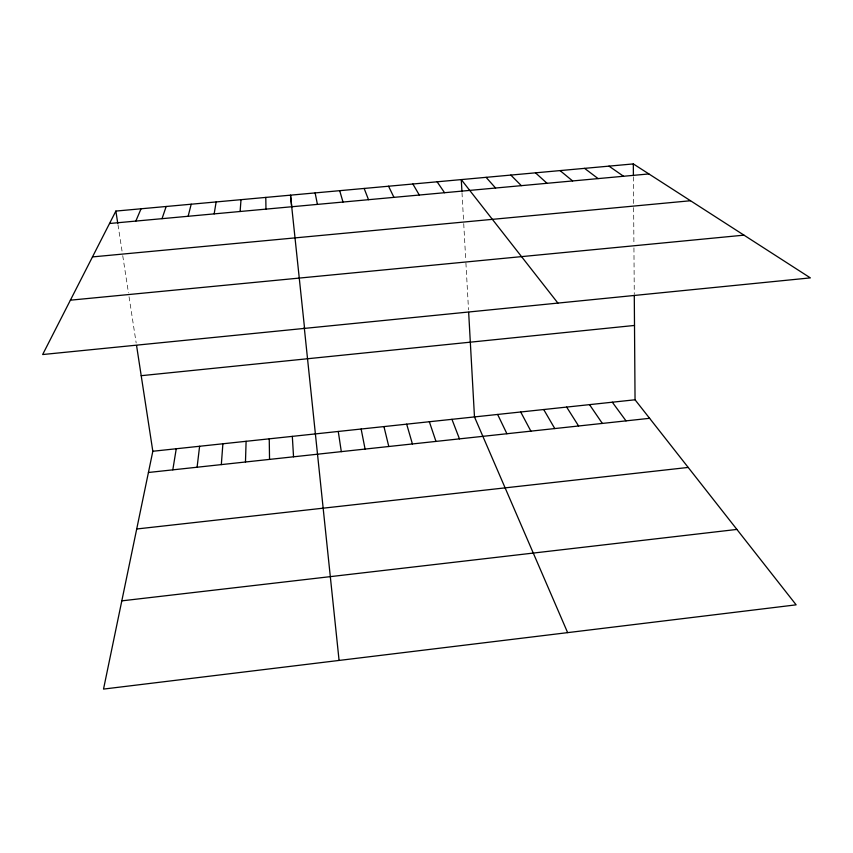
<?xml version="1.0" encoding="UTF-8"?>
<svg xmlns="http://www.w3.org/2000/svg" width="853" height="853" viewBox="0 0 853 853"><rect width="100%" height="100%" fill="white"/><g stroke="black" fill="none" stroke-linecap="round" stroke-linejoin="round"><path stroke-width="0.64" stroke-dasharray="4.26 3.2" d="M117.981 224.744L122.342 253.085M122.736 255.665L128.451 292.846M129.048 296.716L136.171 342.991M461.995 192.629L463.584 221.055M463.723 223.603L465.77 260.314M465.909 262.852L468.521 309.852M633.416 176.859L633.619 205.104M633.64 207.631L633.907 244.097M633.939 247.892L634.269 293.827"/><path stroke-width="1.28" d="M245.472 461.995L246.101 441.3M240.109 211.491L241.015 199.666M221.322 464.608L222.889 443.784M197.096 467.231L199.602 446.268M172.807 469.854L176.251 448.763M214.167 213.879L216.14 201.937M136.565 345.529L152.826 451.258L103.522 689.085L796.137 604.841L635.048 399.78L634.28 295.159M188.14 216.267L191.2 204.208M162.027 218.667L166.175 206.49M135.83 221.076L141.065 208.772M115.869 211.075L42.65 354.539L810.35 277.886L633.321 163.915L115.869 211.075L117.789 223.507M121.819 600.853L736.896 529.425M136.715 528.988L688.19 467.433M152.826 451.258L635.048 399.78M148.433 472.487L649.613 418.311M141.203 375.693L634.504 325.451M70.394 300.181L743.965 235.151M92.476 256.913L690.514 200.743M109.536 223.497L648.877 173.937M608.978 166.132L623.543 176.262M584.561 168.361L598.124 178.597M560.058 170.589L572.608 180.943M535.481 172.828L547.018 183.288M510.83 175.078L521.343 185.655M486.093 177.339L495.582 188.023M557.905 303.092L461.27 179.599L461.931 191.328M612.315 402.211L626.017 420.87M589.519 404.642L602.346 423.429M437.109 181.796L444.552 192.703M566.648 407.084L578.601 425.988M412.873 184.003L419.292 195.028M543.713 409.536L554.781 428.569M520.703 411.988L530.886 431.149M388.552 186.221L393.947 197.363M497.63 414.451L506.917 433.74M567.64 632.627L474.481 416.925L468.66 312.358M364.156 188.449L368.517 199.698M451.941 419.324L459.458 438.868M429.347 421.745L435.968 441.406M339.686 190.677L343.002 202.033M406.678 424.165L412.415 443.955M383.946 426.585L388.787 446.503M315.13 192.917L317.412 204.389M361.139 429.027L365.084 449.073M338.268 431.469L341.307 451.642M304.574 328.384L290.5 195.156L291.737 206.97M304.265 327.509L339.078 660.435M292.323 436.373L293.539 456.803M265.795 197.406L265.965 209.113M269.249 438.837L269.537 459.394M633.321 163.915L633.406 175.569"/></g></svg>
